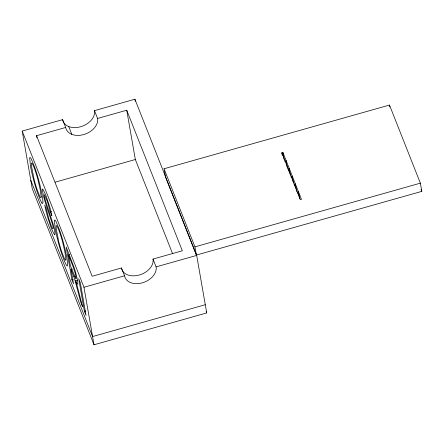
<?xml version="1.0" encoding="UTF-8"?>
<svg xmlns="http://www.w3.org/2000/svg" width="444" height="444" viewBox="0 0 444 444"><rect width="100%" height="100%" fill="white"/><g stroke="black" fill="none" stroke-linecap="round" stroke-linejoin="round"><path stroke-width="0.67" d="M22.2 131.074L62.615 119.652A16.65 11.672 -21.6 0 0 80.586 126.768A16.65 11.672 -21.6 0 0 94.5 110.645L134.915 99.223L196.681 255.411L206.721 312.926L94.006 344.777L32.24 188.589L22.2 131.074L83.966 287.262L94.006 344.777M36.558 135.698L65.706 127.461A16.65 11.672 -21.6 0 0 83.672 134.576A16.65 11.672 -21.6 0 0 97.586 118.454L126.729 110.217L182.323 250.788L153.019 259.068A16.483 11.555 -21.6 0 1 139.244 275.03A16.483 11.555 -21.6 0 1 121.456 267.987L92.152 276.268L36.558 135.698L36.913 137.723M55.112 182.184L135.337 159.513L126.729 110.217M164.052 168.764L389.482 105.062L420.368 183.156L421.8 191.375L196.37 255.072L165.49 176.978L164.052 168.764L194.938 246.858L196.37 255.072M50.261 211.927L51.865 215.867L51.221 212.726A13.575 1.388 74.2 0 0 50.599 210.14L50.366 209.229A12.304 1.26 74.2 0 0 49.611 206.454L45.56 194.505L42.741 189.016A11.389 1.166 74.2 0 0 42.535 189.316L42.502 190.171A11.711 1.199 74.2 0 0 42.635 191.486L43.162 194.417A10.356 1.06 74.2 0 0 43.784 197.103A10.451 1.071 74.2 0 0 44.372 199.328L45.305 202.542A17.177 1.754 74.2 0 0 46.331 205.772L52.331 223.793A6.177 0.633 74.2 0 1 52.769 225.602L52.947 226.44A7.703 0.788 74.2 0 1 53.158 227.589A6.827 0.699 74.2 0 1 53.269 228.477C52.625 231.257 50.111 221.939 49.617 221.279A14.68 1.499 74.2 0 1 48.884 219.031L46.259 208.78L44.733 205.028L45.471 208.663A15.917 1.626 74.2 0 0 46.182 211.66L47.009 214.829A14.519 1.487 74.2 0 0 47.913 217.982C49.978 223.604 51.204 230.042 54.762 234.859A12.965 1.326 74.2 0 0 54.973 234.499L54.973 233.167A12.476 1.276 74.2 0 0 54.773 231.613A13.586 1.388 74.2 0 0 54.412 229.626L54.107 228.183A11.144 1.138 74.2 0 0 53.558 225.863A10.961 1.121 74.2 0 0 52.892 223.354L45.06 199.406A5.217 0.533 74.2 0 1 44.678 197.846L44.356 194.583L47.558 201.876L50.261 211.927L51.515 211.572M281.818 152.847L282.945 152.531L301.476 199.389L300.349 199.706L281.818 152.847L282.256 155.378M68.493 254.934L73.149 266.783L75.008 272.677A6.627 0.677 74.2 0 1 75.585 275.047L75.774 275.968A8.425 0.86 74.2 0 1 75.885 276.551A7.576 0.777 74.2 0 1 76.063 278.627A6.76 0.694 74.2 0 1 75.73 278.61L70.357 265.629L68.493 254.934L69.747 254.579M77.511 280.308L75.63 280.841C76.24 281.607 76.751 284.532 77.811 284.138A11.361 1.16 74.2 0 0 77.839 283.033L77.578 281.03A15.179 1.554 74.2 0 0 77.378 279.92A13.42 1.371 74.2 0 0 76.029 273.965L75.452 271.833A10.023 1.027 74.2 0 0 74.242 267.871L66.2 247.036L71.9 279.698L73.538 283.838L71.018 269.386L72.267 269.036M71.018 269.386L73.032 274.486A29.415 3.008 74.2 0 1 73.421 275.496L73.804 276.523L75.058 276.168M71.9 279.698L73.155 279.348M194.938 246.858L420.368 183.156M83.966 287.262L124.548 275.796A16.483 11.555 -21.6 0 0 142.33 282.839A16.483 11.555 -21.6 0 0 156.105 266.877L196.681 255.411M84.404 311.316L78.699 278.649L80.336 282.789L86.042 315.456L84.404 311.316L85.653 310.961M205.283 304.712L92.574 336.563L30.803 180.369M41.836 202.88L41.958 203.052A19.131 1.954 74.2 0 0 42.741 203.341L42.924 202.309A25.197 2.575 74.2 0 0 42.84 200.372L42.224 195.909A35.287 3.608 74.2 0 0 41.897 194.061L40.842 188.867A25.391 2.597 74.2 0 0 39.877 184.721L39.161 181.885A20.019 2.048 74.2 0 0 37.179 174.847L36.963 174.142A21.545 2.203 74.2 0 0 34.599 166.961L31.174 158.786A19.875 2.031 74.2 0 0 30.431 157.709L29.909 157.509A20.446 2.092 74.2 0 0 29.676 157.959L30.503 166.139A26.868 2.747 74.2 0 0 32.623 176.068L33.156 178.188A20.441 2.092 74.2 0 0 35.32 185.953A21.8 2.231 74.2 0 0 35.748 187.368A21.035 2.153 74.2 0 0 37.707 193.334L38.789 196.287A26.013 2.658 74.2 0 0 39.422 197.891L39.61 198.368A23.127 2.364 74.2 0 0 41.836 202.891M421.04 189.455L421.8 191.375M206.21 311.644L206.721 312.926M135.337 159.513L172.566 253.657M94.5 110.645L97.586 118.454M153.019 259.068L156.105 266.877M68.72 126.551L71.806 134.36M121.456 267.987L124.548 275.796M62.615 119.652L65.706 127.461M57.337 238.55L57.864 240.665A20.441 2.092 74.2 0 0 60.023 248.429A21.8 2.231 74.2 0 0 60.456 249.844A21.035 2.153 74.2 0 0 62.415 255.811L63.498 258.763A26.013 2.658 74.2 0 0 64.125 260.367L64.319 260.844A23.127 2.364 74.2 0 0 66.545 265.368L66.667 265.529A19.131 1.954 74.2 0 0 67.449 265.817L67.632 264.785A25.197 2.575 74.2 0 0 67.549 262.848L66.933 258.386A35.287 3.608 74.2 0 0 66.606 256.538L65.546 251.343A25.391 2.597 74.2 0 0 64.58 247.197L63.864 244.361A20.019 2.048 74.2 0 0 61.888 237.318L61.672 236.619A21.545 2.203 74.2 0 0 59.302 229.437L55.883 221.262A19.875 2.031 74.2 0 0 55.139 220.185L54.618 219.985A20.446 2.092 74.2 0 0 54.384 220.435L55.211 228.616A26.868 2.747 74.2 0 0 57.332 238.545M389.482 105.062L389.815 106.96M298.385 191.58L299.6 198.529M297.258 191.897L297.48 193.162M295.299 183.772L296.62 191.353M294.172 184.088L294.394 185.353M292.208 175.957L293.423 182.911M291.081 176.279L291.303 177.544M289.122 168.148L290.337 175.103M287.995 168.47L288.434 170.996M286.036 160.34L287.357 167.926M284.904 160.661L285.126 161.921M282.945 152.531L284.16 159.485M134.915 99.223L135.27 101.249M75.63 280.841A21.312 2.181 74.2 0 1 76.318 283.05L76.856 284.882A39.105 3.996 74.2 0 1 78.904 292.452L82.545 306.615L80.619 301.754L74.686 279.226A9.33 0.955 74.2 0 0 73.804 276.518M41.192 196.703L41.053 197.769L40.493 197.613A14.286 1.46 74.2 0 1 39.927 196.714L37.207 189.932A14.408 1.471 74.2 0 1 36.086 186.469L34.965 182.639A15.268 1.56 74.2 0 1 34.116 179.465L31.541 166.45L31.419 163.087L32.096 163.403A15.418 1.576 74.2 0 1 33.006 165.046L33.572 166.322A18.459 1.887 74.2 0 1 34.138 167.738L34.599 168.953A15.201 1.554 74.2 0 1 36.469 174.531A14.519 1.487 74.2 0 1 38.09 180.253L40.204 189.627L41.192 196.703M65.895 259.179L65.762 260.245L65.201 260.09A14.286 1.46 74.2 0 1 64.635 259.191L61.916 252.408A14.408 1.471 74.2 0 1 60.789 248.945L59.674 245.116A15.268 1.56 74.2 0 1 58.824 241.941L56.249 228.926L56.127 225.563L56.804 225.879A15.418 1.576 74.2 0 1 57.714 227.522L58.281 228.799A18.459 1.887 74.2 0 1 58.847 230.214L59.307 231.429A15.201 1.554 74.2 0 1 61.172 237.007A14.519 1.487 74.2 0 1 62.798 242.729L64.913 252.103L65.895 259.179"/></g></svg>
